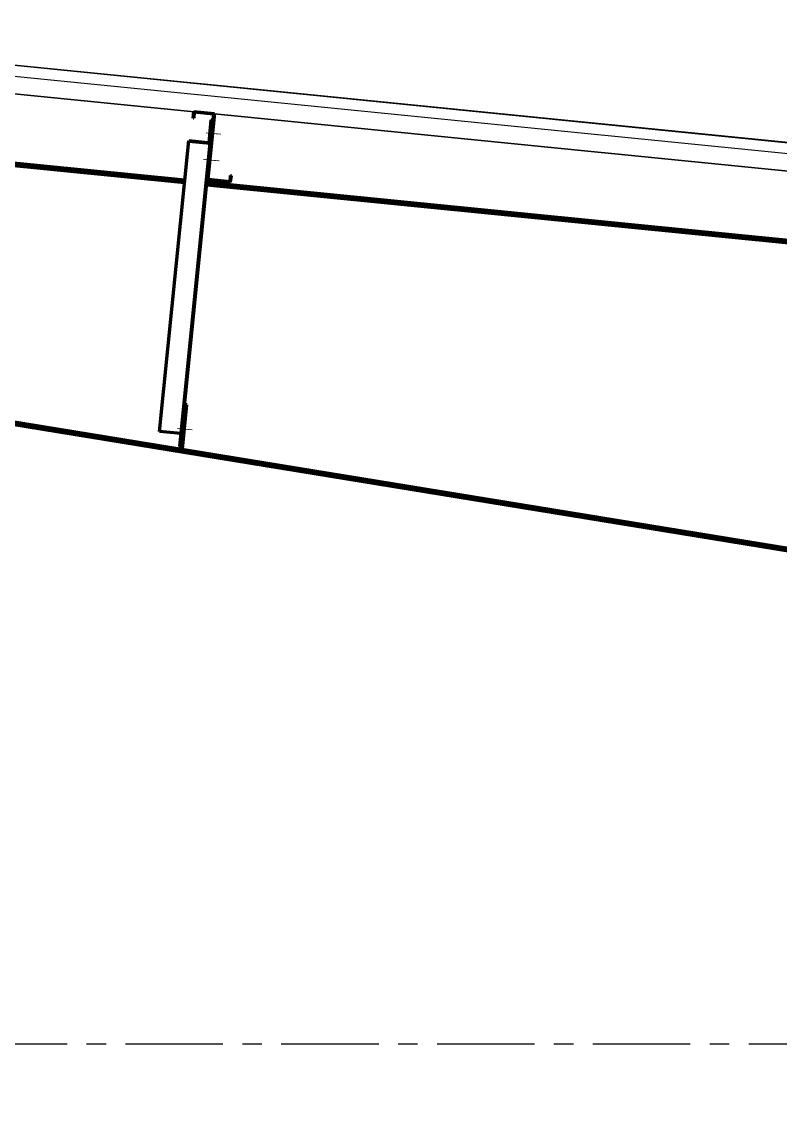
# Model space of a CAD drawing. Header units: inches. Extents: x 2 to 32666, y -5537 to 22.
# Drawn here: x 14200.47 to 14210.2, y -3866.4 to -3852.29 of the extents above; entities that cross this region are included whole.
import ezdxf

# ---------------------------------------------------------------- set-up
doc = ezdxf.new("R2010")
doc.units = ezdxf.units.IN
doc.header["$MEASUREMENT"] = 0
doc.linetypes.add('CENTER', pattern=[2, 1.25, -0.25, 0.25, -0.25])
for name, color, linetype in [('1', 1, 'Continuous'), ('2', 2, 'Continuous'), ('3', 3, 'Continuous'), ('8', 8, 'Continuous'), ('Tim truc', 8, 'Continuous')]:
    doc.layers.add(name, color=color, linetype=linetype)
doc.styles.add('ST1', font='vnshx.shx', dxfattribs={"width": 0.7})
doc.dimstyles.new('175', dxfattribs={"dimtxt": 2.5, "dimasz": 1, "dimexe": 1, "dimexo": 0, "dimgap": 1, "dimtad": 1, "dimdec": 0, "dimlfac": 175, "dimzin": 0, "dimdsep": 46, "dimtxsty": 'ST1', "dimblk1": 'ARCHTICK', "dimblk2": 'ARCHTICK', "dimsah": 1, "dimcen": 1, "dimdle": 1, "dimclrd": 8, "dimclre": 8, "dimclrt": 3, "dimadec": 0, "dimazin": 0, "dimtfac": 1, "dimtdec": 0, "dimtix": 1, "dimtmove": 1, "dimatfit": 3, "dimldrblk": 'DOTSMALL', "dimfxl": 0, "dimtfill": 1, "dimtolj": 1, "dimtzin": 0, "dimlwd": -1, "dimlwe": -1, "dimarcsym": 0})

# ---------------------------------------------------------------- blocks, each defined once
blk = doc.blocks.new('_ArchTick')
at = {"color": 0, "linetype": 'ByBlock', "const_width": 0.15}
blk.add_lwpolyline([(-0.5, -0.5), (0.5, 0.5)], dxfattribs=at)
blk = doc.blocks.new('_DotSmall')
at = {"color": 0, "linetype": 'ByBlock', "const_width": 0.5}
blk.add_lwpolyline([(-0.0625, 0, 1), (0.0625, 0, 1)], format="xyb", close=True, dxfattribs=at)

msp = doc.modelspace()

# ---------------------------------------------------------------- linework, layer by layer
at = {"layer": '2', "lineweight": 100}
for p, q in [((14185.7908, -3852.6433), (14202.5642, -3854.3208)), ((14185.7873, -3852.6774), (14202.5608, -3854.3549)), ((14202.6694, -3853.5271), (14202.678, -3853.4419)), ((14202.678, -3853.4419), (14202.9452, -3853.4686)), ((14202.6856, -3853.4512), (14202.678, -3853.528)), ((14202.9358, -3853.4763), (14202.6856, -3853.4512)), ((14202.8514, -3854.3206), (14202.9358, -3853.4763)), ((14202.9452, -3853.4686), (14202.8608, -3854.3129)), ((14202.678, -3853.528), (14202.6694, -3853.5271)), ((14202.8997, -3853.5503), (14202.8707, -3853.8402)), ((14202.9281, -3853.5532), (14202.8997, -3853.5503)), ((14202.2413, -3857.5503), (14202.6148, -3853.8146)), ((14202.8847, -3853.8498), (14202.4958, -3857.7391)), ((14202.614, -3853.8228), (14202.8847, -3853.8498)), ((14202.6148, -3853.8146), (14202.8991, -3853.843)), ((14202.8685, -3854.0115), (14202.8822, -3854.0129)), ((14202.5347, -3857.4872), (14202.8514, -3854.3206)), ((14202.8514, -3854.3206), (14203.1527, -3854.3507)), ((14202.8608, -3854.3129), (14203.1451, -3854.3414)), ((14203.0683, -3854.3337), (14203.0589, -3854.3414)), ((14203.1451, -3854.3414), (14203.1527, -3854.2646)), ((14203.1527, -3854.2646), (14203.1613, -3854.2655)), ((14203.1527, -3854.3507), (14203.1613, -3854.2655)), ((14202.8451, -3854.3833), (14216.3538, -3855.7343)), ((14202.8485, -3854.3492), (14216.3572, -3855.7002)), ((14183.5743, -3854.7188), (14210.7974, -3859.1641)), ((14183.5799, -3854.685), (14210.803, -3859.1302)), ((14202.5344, -3857.7774), (14202.5913, -3857.2088)), ((14202.5913, -3857.2088), (14202.5628, -3857.206)), ((14202.5119, -3857.5774), (14202.2413, -3857.5503)), ((14202.506, -3857.7746), (14202.5347, -3857.4872)), ((14202.4958, -3857.7391), (14202.5094, -3857.7404)), ((14202.5344, -3857.7774), (14202.506, -3857.7746))]:
    msp.add_line(p, q, dxfattribs=at)
at = {"layer": '2', "lineweight": 0}
for p, q in [((14202.8372, -3853.7162), (14203.0248, -3853.735)), ((14202.8656, -3853.719), (14203.0248, -3853.735)), ((14202.8656, -3853.719), (14203.0248, -3853.735)), ((14202.8656, -3853.719), (14202.9196, -3853.7244)), ((14202.8656, -3853.719), (14202.9196, -3853.7244)), ((14202.8031, -3854.0574), (14202.9907, -3854.0761)), ((14202.8178, -3854.0588), (14203.0055, -3854.0776)), ((14202.8178, -3854.0588), (14203.0055, -3854.0776)), ((14202.8315, -3854.0602), (14202.9907, -3854.0761)), ((14202.8315, -3854.0602), (14202.9907, -3854.0761)), ((14202.4724, -3857.5128), (14202.6601, -3857.5316)), ((14202.4724, -3857.5128), (14202.6601, -3857.5316))]:
    msp.add_line(p, q, dxfattribs=at)
at = {"layer": '3'}
for p, q in [((14116.1911, -3844.4251), (14217.1737, -3854.5243)), ((14116.1911, -3844.4308), (14217.1731, -3854.53)), ((14116.4059, -3844.8141), (14217.0048, -3854.8749)), ((14116.4114, -3844.8204), (14217.0111, -3854.8813))]:
    msp.add_line(p, q, dxfattribs=at)
at = {"layer": '8'}
msp.add_line((14116.1911, -3844.5687), (14217.1595, -3854.6664), dxfattribs=at)
at = {"layer": 'Tim truc', "linetype": 'CENTER'}
msp.add_line((13723.8029, -3865.4155), (14224.8224, -3865.4155), dxfattribs=at)

# ---------------------------------------------------------------- leaders
at = {"layer": '1'}
for points in [[(14217.2653, -3865.5942), (14207.0822, -3872.1651), (14201.0244, -3872.1651)], [(14219.0614, -3865.538), (14207.9391, -3879.8485), (14201.8474, -3879.8485)]]:
    msp.add_leader(points, dimstyle='175', override={"dimgap": 1, "dimtad": 0}, dxfattribs=at)

doc.saveas('drawing.dxf')
